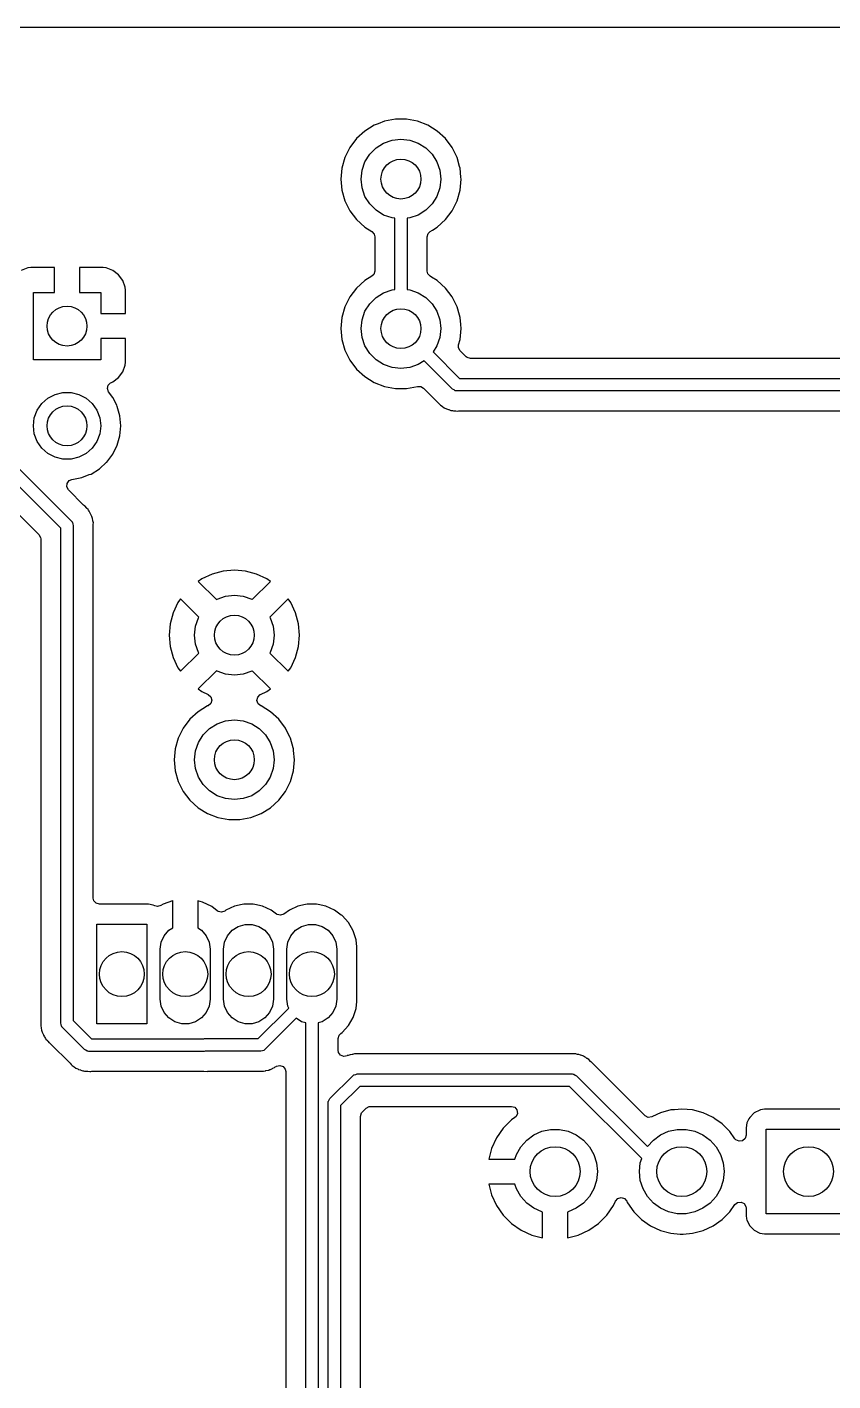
# Model space of a CAD drawing. Extents: x 0.79 to 7.48, y -4.92 to -0.79.
# Drawn here: x 1.583 to 2.219, y -3.432 to -2.362 of the extents above; entities that cross this region are included whole.
import ezdxf

# ---------------------------------------------------------------- set-up
doc = ezdxf.new("R2010")
doc.units = 0
doc.header["$MEASUREMENT"] = 0
doc.layers.add('BLACK', color=7, linetype='CONTINUOUS')

msp = doc.modelspace()

# ---------------------------------------------------------------- linework, layer by layer
at = {"layer": 'BLACK', "linetype": 'CONTINUOUS'}
for p, q in [((0.82688, -2.36222), (2.24145, -2.36222)), ((1.86477, -2.43663), (1.85978, -2.43856)), ((1.87338, -2.43502), (1.86477, -2.43663)), ((1.88214, -2.43502), (1.87338, -2.43502)), ((1.89075, -2.43663), (1.88214, -2.43502)), ((1.89891, -2.43979), (1.89075, -2.43663)), ((1.84915, -2.4444), (1.84268, -2.45031)), ((1.8566, -2.43979), (1.84915, -2.4444)), ((1.84915, -2.4444), (1.84915, -2.4444)), ((1.85978, -2.43856), (1.8566, -2.43979)), ((1.8566, -2.43979), (1.8566, -2.43979)), ((1.90636, -2.4444), (1.89891, -2.43979)), ((1.89891, -2.43979), (1.89891, -2.43979)), ((1.91283, -2.45031), (1.90636, -2.4444)), ((1.90636, -2.4444), (1.90636, -2.4444)), ((1.8374, -2.4573), (1.8335, -2.46514)), ((1.84268, -2.45031), (1.8374, -2.4573)), ((1.8374, -2.4573), (1.8374, -2.4573)), ((1.85313, -2.46265), (1.85812, -2.45766)), ((1.85812, -2.45766), (1.86409, -2.45391)), ((1.86409, -2.45391), (1.87075, -2.45158)), ((1.87075, -2.45158), (1.87776, -2.45079)), ((1.87776, -2.45079), (1.88476, -2.45158)), ((1.88476, -2.45158), (1.89142, -2.45391)), ((1.89142, -2.45391), (1.89739, -2.45766)), ((1.89739, -2.45766), (1.90238, -2.46265)), ((1.91811, -2.4573), (1.91283, -2.45031)), ((1.92202, -2.46514), (1.91811, -2.4573)), ((1.91811, -2.4573), (1.91811, -2.4573)), ((1.83349, -2.46514), (1.8311, -2.47356)), ((1.8335, -2.46514), (1.83349, -2.46514)), ((1.84705, -2.47527), (1.84938, -2.46862)), ((1.84938, -2.46862), (1.85313, -2.46265)), ((1.90238, -2.46265), (1.90613, -2.46862)), ((1.90613, -2.46862), (1.90846, -2.47527)), ((1.92407, -2.47235), (1.92202, -2.46514)), ((1.92202, -2.46514), (1.92202, -2.46514)), ((1.8311, -2.47356), (1.83029, -2.48228)), ((1.8311, -2.47356), (1.8311, -2.47356)), ((1.84626, -2.48228), (1.84705, -2.47527)), ((1.90846, -2.47527), (1.90925, -2.48228)), ((1.92441, -2.47356), (1.92407, -2.47235)), ((1.92508, -2.48073), (1.92441, -2.47356)), ((1.92441, -2.47356), (1.92441, -2.47356)), ((1.92522, -2.48228), (1.92508, -2.48073)), ((1.83029, -2.48228), (1.83029, -2.48228)), ((1.83029, -2.48228), (1.8311, -2.49101)), ((1.8311, -2.49101), (1.8311, -2.49101)), ((1.8311, -2.49101), (1.83349, -2.49943)), ((1.84705, -2.48929), (1.84626, -2.48228)), ((1.84938, -2.49595), (1.84705, -2.48929)), ((1.90846, -2.48929), (1.90613, -2.49595)), ((1.90925, -2.48228), (1.90846, -2.48929)), ((1.92202, -2.49943), (1.92441, -2.49101)), ((1.92441, -2.49101), (1.92522, -2.48228)), ((1.83349, -2.49943), (1.8335, -2.49943)), ((1.8335, -2.49943), (1.8374, -2.50727)), ((1.85313, -2.50192), (1.84938, -2.49595)), ((1.85812, -2.50691), (1.85313, -2.50192)), ((1.90238, -2.50192), (1.89739, -2.50691)), ((1.90613, -2.49595), (1.90238, -2.50192)), ((1.91811, -2.50727), (1.92202, -2.49943)), ((1.8374, -2.50727), (1.8374, -2.50727)), ((1.8374, -2.50727), (1.84268, -2.51426)), ((1.86409, -2.51066), (1.85812, -2.50691)), ((1.87075, -2.51299), (1.86409, -2.51066)), ((1.89142, -2.51066), (1.88476, -2.51299)), ((1.89739, -2.50691), (1.89142, -2.51066)), ((1.91283, -2.51426), (1.91811, -2.50727)), ((1.84268, -2.51426), (1.84915, -2.52016)), ((1.84915, -2.52016), (1.84915, -2.52016)), ((1.84915, -2.52016), (1.85475, -2.52363)), ((1.85475, -2.52363), (1.85659, -2.52568)), ((1.87283, -2.51322), (1.87075, -2.51299)), ((1.87283, -2.56945), (1.87283, -2.51322)), ((1.88476, -2.51299), (1.88268, -2.51322)), ((1.88268, -2.51322), (1.88268, -2.56945)), ((1.89922, -2.52514), (1.90076, -2.52363)), ((1.90076, -2.52363), (1.90255, -2.52252)), ((1.90255, -2.52252), (1.90636, -2.52016)), ((1.90636, -2.52016), (1.91283, -2.51426)), ((1.85659, -2.52568), (1.85707, -2.52778)), ((1.85707, -2.52778), (1.85707, -2.55489)), ((1.89844, -2.52778), (1.89922, -2.52514)), ((1.89844, -2.55489), (1.89844, -2.52778)), ((1.58337, -2.55242), (1.57807, -2.5544)), ((1.58571, -2.55217), (1.58337, -2.55242)), ((1.58337, -2.55242), (1.58337, -2.55242)), ((1.60433, -2.55217), (1.58571, -2.55217)), ((1.60433, -2.57185), (1.60433, -2.55217)), ((1.64263, -2.55217), (1.62402, -2.55217)), ((1.62402, -2.55217), (1.62402, -2.57185)), ((1.64498, -2.55242), (1.64263, -2.55217)), ((1.65028, -2.5544), (1.64498, -2.55242)), ((1.64498, -2.55242), (1.64498, -2.55242)), ((1.65481, -2.55779), (1.65028, -2.5544)), ((1.65028, -2.5544), (1.65028, -2.5544)), ((1.85707, -2.55489), (1.85629, -2.55753)), ((1.89892, -2.557), (1.89844, -2.55489)), ((1.6582, -2.56232), (1.65481, -2.55779)), ((1.65481, -2.55779), (1.65481, -2.55779)), ((1.66018, -2.56762), (1.6582, -2.56232)), ((1.6582, -2.56232), (1.6582, -2.56232)), ((1.84915, -2.56251), (1.84268, -2.56842)), ((1.85476, -2.55904), (1.84915, -2.56251)), ((1.85629, -2.55753), (1.85476, -2.55904)), ((1.90076, -2.55904), (1.89892, -2.557)), ((1.90191, -2.55976), (1.90076, -2.55904)), ((1.90636, -2.56251), (1.90191, -2.55976)), ((1.91283, -2.56842), (1.90636, -2.56251)), ((1.90636, -2.56251), (1.90636, -2.56251)), ((1.5876, -2.625), (1.5876, -2.57185)), ((1.5876, -2.57185), (1.60433, -2.57185)), ((1.62402, -2.57185), (1.64075, -2.57185)), ((1.64075, -2.57185), (1.64075, -2.58858)), ((1.66043, -2.56997), (1.66018, -2.56762)), ((1.66018, -2.56762), (1.66018, -2.56762)), ((1.66043, -2.58858), (1.66043, -2.56997)), ((1.66043, -2.56997), (1.66043, -2.56997)), ((1.8374, -2.57541), (1.8335, -2.58325)), ((1.84268, -2.56842), (1.8374, -2.57541)), ((1.8374, -2.57541), (1.8374, -2.57541)), ((1.85313, -2.58076), (1.85812, -2.57577)), ((1.85812, -2.57577), (1.86409, -2.57202)), ((1.86409, -2.57202), (1.87075, -2.56969)), ((1.87075, -2.56969), (1.87283, -2.56945)), ((1.88268, -2.56945), (1.88476, -2.56969)), ((1.88476, -2.56969), (1.89142, -2.57202)), ((1.89142, -2.57202), (1.89739, -2.57577)), ((1.89739, -2.57577), (1.90238, -2.58076)), ((1.91811, -2.57541), (1.91283, -2.56842)), ((1.92202, -2.58325), (1.91811, -2.57541)), ((1.91811, -2.57541), (1.91811, -2.57541)), ((1.83349, -2.58325), (1.8311, -2.59167)), ((1.8335, -2.58325), (1.83349, -2.58325)), ((1.84705, -2.59339), (1.84938, -2.58673)), ((1.84938, -2.58673), (1.85313, -2.58076)), ((1.90238, -2.58076), (1.90613, -2.58673)), ((1.90613, -2.58673), (1.90846, -2.59339)), ((1.92386, -2.58973), (1.92202, -2.58325)), ((1.92202, -2.58325), (1.92202, -2.58325)), ((1.64075, -2.58858), (1.66043, -2.58858)), ((1.8311, -2.59167), (1.83029, -2.60039)), ((1.8311, -2.59167), (1.8311, -2.59167)), ((1.84626, -2.60039), (1.84705, -2.59339)), ((1.90846, -2.59339), (1.90925, -2.60039)), ((1.92441, -2.59167), (1.92386, -2.58973)), ((1.92492, -2.59715), (1.92441, -2.59167)), ((1.92441, -2.59167), (1.92441, -2.59167)), ((1.92522, -2.60039), (1.92492, -2.59715)), ((1.66043, -2.60827), (1.64075, -2.60827)), ((1.64075, -2.60827), (1.64075, -2.625)), ((1.66043, -2.62688), (1.66043, -2.60827)), ((1.83029, -2.60039), (1.83029, -2.60039)), ((1.83029, -2.60039), (1.8311, -2.60912)), ((1.8311, -2.60912), (1.8311, -2.60912)), ((1.8311, -2.60912), (1.83349, -2.61754)), ((1.84705, -2.6074), (1.84626, -2.60039)), ((1.84938, -2.61406), (1.84705, -2.6074)), ((1.90846, -2.6074), (1.90613, -2.61406)), ((1.90925, -2.60039), (1.90846, -2.6074)), ((1.92328, -2.61311), (1.92441, -2.60912)), ((1.92441, -2.60912), (1.92522, -2.60039)), ((1.83349, -2.61754), (1.8335, -2.61754)), ((1.8335, -2.61754), (1.8374, -2.62538)), ((1.85313, -2.62003), (1.84938, -2.61406)), ((1.90613, -2.61406), (1.90314, -2.61882)), ((1.90314, -2.61882), (1.92409, -2.63976)), ((1.9232, -2.61549), (1.92328, -2.61311)), ((1.92452, -2.6179), (1.9232, -2.61549)), ((1.92919, -2.62257), (1.92452, -2.6179)), ((1.64075, -2.625), (1.5876, -2.625)), ((1.6582, -2.63453), (1.66018, -2.62923)), ((1.66018, -2.62923), (1.66043, -2.62688)), ((1.66018, -2.62923), (1.66018, -2.62923)), ((1.66043, -2.62688), (1.66043, -2.62688)), ((1.8374, -2.62538), (1.8374, -2.62538)), ((1.8374, -2.62538), (1.84268, -2.63237)), ((1.85812, -2.62502), (1.85313, -2.62003)), ((1.86409, -2.62877), (1.85812, -2.62502)), ((1.87075, -2.6311), (1.86409, -2.62877)), ((1.89142, -2.62877), (1.88476, -2.6311)), ((1.89618, -2.62578), (1.89142, -2.62877)), ((1.91857, -2.64816), (1.89618, -2.62578)), ((1.93, -2.62322), (1.92919, -2.62257)), ((1.93264, -2.624), (1.93, -2.62322)), ((2.22887, -2.624), (1.93264, -2.624)), ((1.65028, -2.64245), (1.65481, -2.63906)), ((1.65481, -2.63906), (1.6582, -2.63453)), ((1.65481, -2.63906), (1.65481, -2.63906)), ((1.6582, -2.63453), (1.6582, -2.63453)), ((1.84268, -2.63237), (1.84915, -2.63827)), ((1.84915, -2.63827), (1.84915, -2.63827)), ((1.84915, -2.63827), (1.8566, -2.64288)), ((1.87776, -2.63189), (1.87075, -2.6311)), ((1.88476, -2.6311), (1.87776, -2.63189)), ((1.92409, -2.63976), (2.37906, -2.63976)), ((1.60475, -2.65232), (1.61097, -2.65078)), ((1.61097, -2.65078), (1.61738, -2.65078)), ((1.61738, -2.65078), (1.6236, -2.65232)), ((1.64603, -2.6478), (1.6466, -2.64511)), ((1.647, -2.65038), (1.64603, -2.6478)), ((1.6466, -2.64511), (1.64854, -2.64316)), ((1.65033, -2.65478), (1.647, -2.65038)), ((1.64854, -2.64316), (1.64919, -2.64286)), ((1.64919, -2.64286), (1.65028, -2.64245)), ((1.65028, -2.64245), (1.65028, -2.64245)), ((1.8566, -2.64288), (1.8566, -2.64288)), ((1.8566, -2.64288), (1.8566, -2.64288)), ((1.8566, -2.64288), (1.86477, -2.64605)), ((1.86477, -2.64605), (1.87338, -2.64766)), ((1.87338, -2.64766), (1.87338, -2.64766)), ((1.87338, -2.64766), (1.88214, -2.64766)), ((1.88214, -2.64766), (1.89075, -2.64605)), ((1.88214, -2.64766), (1.88214, -2.64766)), ((1.89075, -2.64605), (1.89097, -2.64601)), ((1.89075, -2.64605), (1.89075, -2.64605)), ((1.89097, -2.64601), (1.89098, -2.64608)), ((1.89098, -2.64608), (1.89339, -2.6461)), ((1.89339, -2.6461), (1.89543, -2.64732)), ((1.89543, -2.64732), (1.90717, -2.65906)), ((1.91964, -2.64875), (1.91857, -2.64816)), ((1.92066, -2.64941), (1.91964, -2.64875)), ((1.92091, -2.64944), (1.92066, -2.64941)), ((1.921, -2.64949), (1.92091, -2.64944)), ((1.92118, -2.64948), (1.921, -2.64949)), ((1.92205, -2.64961), (1.92118, -2.64948)), ((2.3811, -2.64961), (1.92205, -2.64961)), ((1.59064, -2.66482), (1.59428, -2.65954)), ((1.59428, -2.65954), (1.59908, -2.65529)), ((1.59908, -2.65529), (1.60475, -2.65232)), ((1.6236, -2.65232), (1.62927, -2.65529)), ((1.62927, -2.65529), (1.63406, -2.65954)), ((1.63406, -2.65954), (1.6377, -2.66482)), ((1.65337, -2.66088), (1.65033, -2.65478)), ((1.65033, -2.65478), (1.65033, -2.65478)), ((1.65383, -2.6618), (1.65337, -2.66088)), ((1.65597, -2.66935), (1.65383, -2.6618)), ((1.90717, -2.65906), (1.90887, -2.66088)), ((1.90887, -2.66088), (1.91028, -2.66175)), ((1.91028, -2.66175), (1.91049, -2.66189)), ((1.91049, -2.66189), (1.91181, -2.66289)), ((1.5876, -2.67717), (1.58837, -2.67081)), ((1.58837, -2.67081), (1.59064, -2.66482)), ((1.6377, -2.66482), (1.63998, -2.67081)), ((1.63998, -2.67081), (1.64075, -2.67717)), ((1.6567, -2.67717), (1.65597, -2.66935)), ((1.91181, -2.66289), (1.91242, -2.66313)), ((1.91242, -2.66313), (1.91317, -2.6635)), ((1.91317, -2.6635), (1.91373, -2.66384)), ((1.91373, -2.66384), (1.91373, -2.66384)), ((1.91373, -2.66384), (1.91373, -2.66384)), ((1.91373, -2.66384), (1.91532, -2.66429)), ((1.91532, -2.66429), (1.91556, -2.66437)), ((1.91556, -2.66437), (1.9171, -2.66497)), ((1.9171, -2.66497), (1.91733, -2.665)), ((1.91733, -2.665), (1.91775, -2.66504)), ((1.91775, -2.66504), (1.91857, -2.6652)), ((1.91857, -2.6652), (1.9192, -2.66537)), ((1.9192, -2.66537), (1.92086, -2.66537)), ((1.92086, -2.66537), (1.92111, -2.66539)), ((1.92111, -2.66539), (1.92276, -2.66556)), ((1.92276, -2.66556), (1.92341, -2.66544)), ((1.92341, -2.66544), (1.92424, -2.66537)), ((1.92424, -2.66537), (2.38075, -2.66537)), ((1.58837, -2.68353), (1.5876, -2.67717)), ((1.59064, -2.68952), (1.58837, -2.68353)), ((1.63998, -2.68353), (1.6377, -2.68952)), ((1.64075, -2.67717), (1.63998, -2.68353)), ((1.65597, -2.68498), (1.6567, -2.67717)), ((1.55724, -2.69201), (1.61765, -2.75243)), ((1.59428, -2.69479), (1.59064, -2.68952)), ((1.6377, -2.68952), (1.63406, -2.69479)), ((1.65033, -2.69955), (1.65383, -2.69253)), ((1.65383, -2.69253), (1.65597, -2.68498)), ((1.60925, -2.75794), (1.55041, -2.6991)), ((1.59908, -2.69904), (1.59428, -2.69479)), ((1.60475, -2.70201), (1.59908, -2.69904)), ((1.61097, -2.70355), (1.60475, -2.70201)), ((1.61738, -2.70355), (1.61097, -2.70355)), ((1.6236, -2.70201), (1.61738, -2.70355)), ((1.62927, -2.69904), (1.6236, -2.70201)), ((1.63406, -2.69479), (1.62927, -2.69904)), ((1.64562, -2.70579), (1.65033, -2.69955)), ((1.62581, -2.71807), (1.63179, -2.71575)), ((1.63179, -2.71575), (1.63313, -2.71523)), ((1.63313, -2.71523), (1.6398, -2.7111)), ((1.6398, -2.7111), (1.64543, -2.70597)), ((1.64543, -2.70597), (1.6456, -2.70581)), ((1.6456, -2.70581), (1.64562, -2.70579)), ((1.54889, -2.71988), (1.59205, -2.76305)), ((1.61401, -2.72538), (1.6142, -2.72264)), ((1.61533, -2.7278), (1.61401, -2.72538)), ((1.6142, -2.72264), (1.61585, -2.72044)), ((1.61585, -2.72044), (1.61788, -2.71955)), ((1.61788, -2.71955), (1.6181, -2.71951)), ((1.6181, -2.71951), (1.62581, -2.71807)), ((1.6181, -2.71951), (1.6181, -2.71951)), ((1.62726, -2.73973), (1.61533, -2.7278)), ((1.62789, -2.74027), (1.62726, -2.73973)), ((1.62837, -2.7406), (1.62789, -2.74027)), ((1.62843, -2.74064), (1.62837, -2.7406)), ((1.62947, -2.74193), (1.62843, -2.74064)), ((1.62964, -2.74211), (1.62947, -2.74193)), ((1.63081, -2.74329), (1.62964, -2.74211)), ((1.63113, -2.74386), (1.63081, -2.74329)), ((1.6316, -2.74455), (1.63113, -2.74386)), ((1.63174, -2.74471), (1.6316, -2.74455)), ((1.63202, -2.74505), (1.63174, -2.74471)), ((1.63268, -2.74658), (1.63202, -2.74505)), ((1.63202, -2.74505), (1.63202, -2.74505)), ((1.63279, -2.7468), (1.63268, -2.74658)), ((1.6336, -2.74824), (1.63279, -2.7468)), ((1.63372, -2.74875), (1.6336, -2.74824)), ((1.6336, -2.74824), (1.6336, -2.74824)), ((1.6336, -2.74824), (1.6336, -2.74824)), ((1.60925, -3.14902), (1.60925, -2.75794)), ((1.61765, -2.75243), (1.61818, -2.75313)), ((1.61818, -2.75313), (1.61831, -2.75324)), ((1.61831, -2.75324), (1.61834, -2.75335)), ((1.61834, -2.75335), (1.61849, -2.75355)), ((1.61849, -2.75355), (1.61875, -2.75474)), ((1.61875, -2.75474), (1.61909, -2.75591)), ((1.61909, -2.75591), (1.61909, -3.14698)), ((1.63376, -2.74888), (1.63372, -2.74875)), ((1.63402, -2.74967), (1.63376, -2.74888)), ((1.63428, -2.75027), (1.63402, -2.74967)), ((1.63451, -2.75191), (1.63428, -2.75027)), ((1.63455, -2.75216), (1.63451, -2.75191)), ((1.63495, -2.75377), (1.63455, -2.75216)), ((1.63486, -2.75626), (1.63491, -2.75491)), ((1.63486, -2.84252), (1.63486, -2.75626)), ((1.63491, -2.75491), (1.63495, -2.75377)), ((1.59205, -2.76305), (1.59337, -2.76546)), ((1.59337, -2.76546), (1.59348, -2.7665)), ((1.59348, -2.7665), (1.59348, -3.14866)), ((1.72057, -2.79803), (1.7177, -2.80004)), ((1.7177, -2.80004), (1.73211, -2.81445)), ((1.72869, -2.79424), (1.72057, -2.79803)), ((1.73734, -2.79192), (1.72869, -2.79424)), ((1.72869, -2.79424), (1.72869, -2.79424)), ((1.74626, -2.79114), (1.73734, -2.79192)), ((1.73734, -2.79192), (1.73734, -2.79192)), ((1.75518, -2.79192), (1.74626, -2.79114)), ((1.74626, -2.79114), (1.74626, -2.79114)), ((1.76383, -2.79424), (1.75518, -2.79192)), ((1.75518, -2.79192), (1.75518, -2.79192)), ((1.76041, -2.81445), (1.77482, -2.80004)), ((1.77195, -2.79803), (1.76383, -2.79424)), ((1.76383, -2.79424), (1.76383, -2.79424)), ((1.77482, -2.80004), (1.77195, -2.79803)), ((1.77195, -2.79803), (1.77195, -2.79803)), ((1.73259, -2.81414), (1.73925, -2.81181)), ((1.73925, -2.81181), (1.74626, -2.81102)), ((1.74626, -2.81102), (1.75327, -2.81181)), ((1.75327, -2.81181), (1.75993, -2.81414)), ((1.70177, -2.81683), (1.69798, -2.82495)), ((1.70378, -2.81396), (1.70177, -2.81683)), ((1.71819, -2.82837), (1.70378, -2.81396)), ((1.73211, -2.81445), (1.73259, -2.81414)), ((1.75993, -2.81414), (1.76041, -2.81445)), ((1.78874, -2.81396), (1.77433, -2.82837)), ((1.79075, -2.81683), (1.78874, -2.81396)), ((1.78874, -2.81396), (1.78874, -2.81396)), ((1.79454, -2.82495), (1.79075, -2.81683)), ((1.79075, -2.81683), (1.79075, -2.81683)), ((1.69566, -2.8336), (1.69488, -2.84252)), ((1.69798, -2.82495), (1.69566, -2.8336)), ((1.69566, -2.8336), (1.69566, -2.8336)), ((1.69798, -2.82495), (1.69798, -2.82495)), ((1.71555, -2.83551), (1.71788, -2.82885)), ((1.71788, -2.82885), (1.71819, -2.82837)), ((1.77433, -2.82837), (1.77464, -2.82885)), ((1.77464, -2.82885), (1.77697, -2.83551)), ((1.79686, -2.8336), (1.79454, -2.82495)), ((1.79454, -2.82495), (1.79454, -2.82495)), ((1.79764, -2.84252), (1.79686, -2.8336)), ((1.79686, -2.8336), (1.79686, -2.8336)), ((1.63486, -3.05022), (1.63486, -2.84252)), ((1.69488, -2.84252), (1.69488, -2.84252)), ((1.69488, -2.84252), (1.69566, -2.85144)), ((1.71476, -2.84252), (1.71555, -2.83551)), ((1.71555, -2.84953), (1.71476, -2.84252)), ((1.77697, -2.83551), (1.77776, -2.84252)), ((1.77776, -2.84252), (1.77697, -2.84953)), ((1.79686, -2.85144), (1.79764, -2.84252)), ((1.79764, -2.84252), (1.79764, -2.84252)), ((1.69566, -2.85144), (1.69566, -2.85144)), ((1.69566, -2.85144), (1.69798, -2.86009)), ((1.71788, -2.85619), (1.71555, -2.84953)), ((1.77697, -2.84953), (1.77464, -2.85619)), ((1.79454, -2.86009), (1.79686, -2.85144)), ((1.79686, -2.85144), (1.79686, -2.85144)), ((1.69798, -2.86009), (1.69798, -2.86009)), ((1.69798, -2.86009), (1.70177, -2.86821)), ((1.70378, -2.87108), (1.71819, -2.85667)), ((1.71819, -2.85667), (1.71788, -2.85619)), ((1.77464, -2.85619), (1.77433, -2.85667)), ((1.77433, -2.85667), (1.78874, -2.87108)), ((1.79075, -2.86821), (1.79454, -2.86009)), ((1.79454, -2.86009), (1.79454, -2.86009)), ((1.70177, -2.86821), (1.70177, -2.86821)), ((1.70177, -2.86821), (1.70378, -2.87108)), ((1.70378, -2.87108), (1.70378, -2.87108)), ((1.73211, -2.87059), (1.7177, -2.885)), ((1.73259, -2.8709), (1.73211, -2.87059)), ((1.73925, -2.87323), (1.73259, -2.8709)), ((1.74626, -2.87402), (1.73925, -2.87323)), ((1.75327, -2.87323), (1.74626, -2.87402)), ((1.75993, -2.8709), (1.75327, -2.87323)), ((1.76041, -2.87059), (1.75993, -2.8709)), ((1.77482, -2.885), (1.76041, -2.87059)), ((1.78874, -2.87108), (1.79075, -2.86821)), ((1.7177, -2.885), (1.7177, -2.885)), ((1.7177, -2.885), (1.72057, -2.88701)), ((1.72057, -2.88701), (1.72057, -2.88701)), ((1.72057, -2.88701), (1.72565, -2.88938)), ((1.76687, -2.88938), (1.77195, -2.88701)), ((1.77195, -2.88701), (1.77482, -2.885)), ((1.72767, -2.89648), (1.72558, -2.89826)), ((1.72565, -2.88938), (1.72772, -2.8912)), ((1.72847, -2.89384), (1.72767, -2.89648)), ((1.72772, -2.8912), (1.72847, -2.89384)), ((1.76406, -2.89409), (1.76468, -2.89141)), ((1.76499, -2.89668), (1.76406, -2.89409)), ((1.76468, -2.89141), (1.76665, -2.88949)), ((1.76717, -2.89836), (1.76499, -2.89668)), ((1.76665, -2.88949), (1.76687, -2.88938)), ((1.71765, -2.90307), (1.71118, -2.90897)), ((1.71766, -2.90307), (1.71765, -2.90307)), ((1.7251, -2.89845), (1.71766, -2.90307)), ((1.72535, -2.89836), (1.7251, -2.89845)), ((1.7251, -2.89845), (1.7251, -2.89845)), ((1.72558, -2.89826), (1.72535, -2.89836)), ((1.76742, -2.89845), (1.76717, -2.89836)), ((1.77486, -2.90307), (1.76742, -2.89845)), ((1.76742, -2.89845), (1.76742, -2.89845)), ((1.78134, -2.90897), (1.77486, -2.90307)), ((1.77486, -2.90307), (1.77486, -2.90307)), ((1.7059, -2.91596), (1.702, -2.9238)), ((1.71118, -2.90897), (1.7059, -2.91596)), ((1.7059, -2.91596), (1.7059, -2.91596)), ((1.72164, -2.92131), (1.72662, -2.91632)), ((1.72662, -2.91632), (1.73259, -2.91257)), ((1.73259, -2.91257), (1.73925, -2.91024)), ((1.73925, -2.91024), (1.74626, -2.90945)), ((1.74626, -2.90945), (1.75327, -2.91024)), ((1.75327, -2.91024), (1.75993, -2.91257)), ((1.75993, -2.91257), (1.7659, -2.91632)), ((1.7659, -2.91632), (1.77088, -2.92131)), ((1.78662, -2.91596), (1.78134, -2.90897)), ((1.79039, -2.92353), (1.78662, -2.91596)), ((1.78662, -2.91596), (1.78662, -2.91596)), ((1.702, -2.9238), (1.6996, -2.93222)), ((1.702, -2.9238), (1.702, -2.9238)), ((1.71555, -2.93394), (1.71788, -2.92728)), ((1.71788, -2.92728), (1.72164, -2.92131)), ((1.77088, -2.92131), (1.77464, -2.92728)), ((1.77464, -2.92728), (1.77697, -2.93394)), ((1.79052, -2.9238), (1.79039, -2.92353)), ((1.79273, -2.93157), (1.79052, -2.9238)), ((1.6996, -2.93222), (1.69879, -2.94094)), ((1.6996, -2.93222), (1.6996, -2.93222)), ((1.71476, -2.94094), (1.71555, -2.93394)), ((1.77697, -2.93394), (1.77776, -2.94094)), ((1.79292, -2.93222), (1.79273, -2.93157)), ((1.79306, -2.93371), (1.79292, -2.93222)), ((1.79292, -2.93222), (1.79292, -2.93222)), ((1.79373, -2.94094), (1.79306, -2.93371)), ((1.69879, -2.94094), (1.69879, -2.94094)), ((1.69879, -2.94094), (1.6996, -2.94967)), ((1.6996, -2.94967), (1.6996, -2.94967)), ((1.6996, -2.94967), (1.702, -2.95809)), ((1.71555, -2.94795), (1.71476, -2.94094)), ((1.71788, -2.95461), (1.71555, -2.94795)), ((1.77697, -2.94795), (1.77464, -2.95461)), ((1.77776, -2.94094), (1.77697, -2.94795)), ((1.79052, -2.95809), (1.79292, -2.94967)), ((1.79292, -2.94967), (1.79373, -2.94094)), ((1.79373, -2.94094), (1.79373, -2.94094)), ((1.702, -2.95809), (1.702, -2.95809)), ((1.702, -2.95809), (1.7059, -2.96593)), ((1.72164, -2.96058), (1.71788, -2.95461)), ((1.72662, -2.96557), (1.72164, -2.96058)), ((1.77088, -2.96058), (1.7659, -2.96557)), ((1.77464, -2.95461), (1.77088, -2.96058)), ((1.78662, -2.96593), (1.79052, -2.95809)), ((1.7059, -2.96593), (1.7059, -2.96593)), ((1.7059, -2.96593), (1.71118, -2.97292)), ((1.73259, -2.96932), (1.72662, -2.96557)), ((1.73925, -2.97165), (1.73259, -2.96932)), ((1.74626, -2.97244), (1.73925, -2.97165)), ((1.75327, -2.97165), (1.74626, -2.97244)), ((1.75993, -2.96932), (1.75327, -2.97165)), ((1.7659, -2.96557), (1.75993, -2.96932)), ((1.78134, -2.97292), (1.78662, -2.96593)), ((1.71118, -2.97292), (1.71765, -2.97882)), ((1.71765, -2.97882), (1.71766, -2.97882)), ((1.71766, -2.97882), (1.7251, -2.98343)), ((1.7251, -2.98343), (1.7251, -2.98343)), ((1.7251, -2.98343), (1.7251, -2.98343)), ((1.7251, -2.98343), (1.73327, -2.9866)), ((1.75925, -2.9866), (1.76742, -2.98343)), ((1.76742, -2.98343), (1.77486, -2.97882)), ((1.77486, -2.97882), (1.78134, -2.97292)), ((1.73327, -2.9866), (1.74188, -2.98821)), ((1.74188, -2.98821), (1.74188, -2.98821)), ((1.74188, -2.98821), (1.75064, -2.98821)), ((1.75064, -2.98821), (1.75925, -2.9866)), ((1.75064, -2.98821), (1.75064, -2.98821)), ((1.6353, -3.05224), (1.63486, -3.05022)), ((1.6371, -3.05432), (1.6353, -3.05224)), ((1.63974, -3.0551), (1.6371, -3.05432)), ((1.67841, -3.0551), (1.63974, -3.0551)), ((1.6821, -3.05568), (1.67841, -3.0551)), ((1.68343, -3.05636), (1.6821, -3.05568)), ((1.6821, -3.05568), (1.6821, -3.05568)), ((1.68558, -3.0569), (1.68343, -3.05636)), ((1.68823, -3.05616), (1.68558, -3.0569)), ((1.69005, -3.05502), (1.68823, -3.05616)), ((1.69756, -3.05224), (1.69005, -3.05502)), ((1.69005, -3.05502), (1.69005, -3.05502)), ((1.69764, -3.05223), (1.69756, -3.05224)), ((1.69756, -3.05224), (1.69756, -3.05224)), ((1.69764, -3.07372), (1.69764, -3.05223)), ((1.72122, -3.05344), (1.71732, -3.05243)), ((1.71732, -3.05243), (1.71732, -3.07372)), ((1.72841, -3.05697), (1.72122, -3.05344)), ((1.73277, -3.06034), (1.72841, -3.05697)), ((1.74646, -3.05665), (1.73966, -3.05968)), ((1.75249, -3.05537), (1.74646, -3.05665)), ((1.74646, -3.05665), (1.74646, -3.05665)), ((1.75375, -3.0551), (1.75249, -3.05537)), ((1.76121, -3.0551), (1.75375, -3.0551)), ((1.76247, -3.05537), (1.76121, -3.0551)), ((1.7685, -3.05665), (1.76247, -3.05537)), ((1.7753, -3.05968), (1.7685, -3.05665)), ((1.7685, -3.05665), (1.7685, -3.05665)), ((1.79646, -3.05665), (1.78966, -3.05968)), ((1.80249, -3.05537), (1.79646, -3.05665)), ((1.79646, -3.05665), (1.79646, -3.05665)), ((1.80375, -3.0551), (1.80249, -3.05537)), ((1.81121, -3.0551), (1.80375, -3.0551)), ((1.81247, -3.05537), (1.81121, -3.0551)), ((1.8185, -3.05665), (1.81247, -3.05537)), ((1.8253, -3.05968), (1.8185, -3.05665)), ((1.8185, -3.05665), (1.8185, -3.05665)), ((1.73336, -3.06073), (1.73277, -3.06034)), ((1.73603, -3.06135), (1.73336, -3.06073)), ((1.73863, -3.06043), (1.73603, -3.06135)), ((1.73966, -3.05968), (1.73863, -3.06043)), ((1.73966, -3.05968), (1.73966, -3.05968)), ((1.77961, -3.06281), (1.7753, -3.05968)), ((1.7753, -3.05968), (1.7753, -3.05968)), ((1.78008, -3.06311), (1.77961, -3.06281)), ((1.78276, -3.06373), (1.78008, -3.06311)), ((1.78535, -3.06281), (1.78276, -3.06373)), ((1.78966, -3.05968), (1.78535, -3.06281)), ((1.78966, -3.05968), (1.78966, -3.05968)), ((1.83067, -3.06358), (1.8253, -3.05968)), ((1.8253, -3.05968), (1.8253, -3.05968)), ((1.83133, -3.06406), (1.83067, -3.06358)), ((1.83632, -3.0696), (1.83133, -3.06406)), ((1.6378, -3.14961), (1.6378, -3.07087)), ((1.6378, -3.07087), (1.67717, -3.07087)), ((1.67717, -3.07087), (1.67717, -3.14961)), ((1.69092, -3.07991), (1.69459, -3.07567)), ((1.69459, -3.07567), (1.69764, -3.07372)), ((1.71732, -3.07372), (1.72037, -3.07567)), ((1.72037, -3.07567), (1.72404, -3.07991)), ((1.74092, -3.07991), (1.74459, -3.07567)), ((1.74459, -3.07567), (1.7493, -3.07265)), ((1.7493, -3.07265), (1.75468, -3.07107)), ((1.75468, -3.07107), (1.76028, -3.07107)), ((1.76028, -3.07107), (1.76566, -3.07265)), ((1.76566, -3.07265), (1.77037, -3.07567)), ((1.77037, -3.07567), (1.77404, -3.07991)), ((1.79092, -3.07991), (1.79459, -3.07567)), ((1.79459, -3.07567), (1.7993, -3.07265)), ((1.7993, -3.07265), (1.80468, -3.07107)), ((1.80468, -3.07107), (1.81028, -3.07107)), ((1.81028, -3.07107), (1.81566, -3.07265)), ((1.81566, -3.07265), (1.82037, -3.07567)), ((1.82037, -3.07567), (1.82404, -3.07991)), ((1.84005, -3.07605), (1.83632, -3.0696)), ((1.84235, -3.08314), (1.84005, -3.07605)), ((1.6878, -3.09055), (1.68859, -3.08501)), ((1.68859, -3.08501), (1.69092, -3.07991)), ((1.72404, -3.07991), (1.72637, -3.08501)), ((1.72637, -3.08501), (1.72717, -3.09055)), ((1.7378, -3.09055), (1.73859, -3.08501)), ((1.73859, -3.08501), (1.74092, -3.07991)), ((1.77404, -3.07991), (1.77637, -3.08501)), ((1.77637, -3.08501), (1.77717, -3.09055)), ((1.7878, -3.09055), (1.78859, -3.08501)), ((1.78859, -3.08501), (1.79092, -3.07991)), ((1.82404, -3.07991), (1.82637, -3.08501)), ((1.82637, -3.08501), (1.82717, -3.09055)), ((1.84293, -3.08869), (1.84235, -3.08314)), ((1.84293, -3.13178), (1.84293, -3.08869)), ((1.6878, -3.12992), (1.6878, -3.09055)), ((1.72717, -3.09055), (1.72717, -3.12992)), ((1.7378, -3.12992), (1.7378, -3.09055)), ((1.77717, -3.09055), (1.77717, -3.12992)), ((1.7878, -3.12992), (1.7878, -3.09055)), ((1.82717, -3.09055), (1.82717, -3.12992)), ((1.68859, -3.13547), (1.6878, -3.12992)), ((1.72717, -3.12992), (1.72637, -3.13547)), ((1.73859, -3.13547), (1.7378, -3.12992)), ((1.77717, -3.12992), (1.77637, -3.13547)), ((1.78859, -3.13547), (1.7878, -3.12992)), ((1.82717, -3.12992), (1.82637, -3.13547)), ((1.84235, -3.13733), (1.84293, -3.13178)), ((1.69092, -3.14056), (1.68859, -3.13547)), ((1.69459, -3.1448), (1.69092, -3.14056)), ((1.72404, -3.14056), (1.72037, -3.1448)), ((1.72637, -3.13547), (1.72404, -3.14056)), ((1.74092, -3.14056), (1.73859, -3.13547)), ((1.74459, -3.1448), (1.74092, -3.14056)), ((1.76516, -3.16122), (1.78932, -3.13706)), ((1.77404, -3.14056), (1.77037, -3.1448)), ((1.77637, -3.13547), (1.77404, -3.14056)), ((1.78932, -3.13706), (1.78859, -3.13547)), ((1.82404, -3.14056), (1.82037, -3.1448)), ((1.82637, -3.13547), (1.82404, -3.14056)), ((1.84005, -3.14442), (1.84235, -3.13733)), ((1.59348, -3.14866), (1.5934, -3.15115)), ((1.5934, -3.15115), (1.59379, -3.15276)), ((1.59379, -3.15276), (1.59384, -3.15301)), ((1.59384, -3.15301), (1.59406, -3.15465)), ((1.6096, -3.15018), (1.60925, -3.14902)), ((1.60985, -3.15137), (1.6096, -3.15018)), ((1.61, -3.15157), (1.60985, -3.15137)), ((1.61003, -3.15168), (1.61, -3.15157)), ((1.61017, -3.15179), (1.61003, -3.15168)), ((1.61069, -3.1525), (1.61017, -3.15179)), ((1.62802, -3.16982), (1.61069, -3.1525)), ((1.61909, -3.14698), (1.63353, -3.16142)), ((1.67717, -3.14961), (1.6378, -3.14961)), ((1.6993, -3.14783), (1.69459, -3.1448)), ((1.70468, -3.14941), (1.6993, -3.14783)), ((1.71028, -3.14941), (1.70468, -3.14941)), ((1.71566, -3.14783), (1.71028, -3.14941)), ((1.72037, -3.1448), (1.71566, -3.14783)), ((1.7493, -3.14783), (1.74459, -3.1448)), ((1.75468, -3.14941), (1.7493, -3.14783)), ((1.76028, -3.14941), (1.75468, -3.14941)), ((1.76566, -3.14783), (1.76028, -3.14941)), ((1.77037, -3.1448), (1.76566, -3.14783)), ((1.79514, -3.14515), (1.77067, -3.16962)), ((1.7993, -3.14783), (1.79514, -3.14515)), ((1.80256, -3.14878), (1.7993, -3.14783)), ((1.80256, -3.54363), (1.80256, -3.14878)), ((1.81566, -3.14783), (1.8124, -3.14878)), ((1.8124, -3.14878), (1.8124, -3.54567)), ((1.82037, -3.1448), (1.81566, -3.14783)), ((1.83133, -3.15641), (1.83632, -3.15087)), ((1.83632, -3.15087), (1.84005, -3.14442)), ((1.59406, -3.15465), (1.59433, -3.15525)), ((1.59433, -3.15525), (1.59459, -3.15604)), ((1.59459, -3.15604), (1.59475, -3.15668)), ((1.59475, -3.15668), (1.59475, -3.15668)), ((1.59475, -3.15668), (1.59556, -3.15812)), ((1.59556, -3.15812), (1.59567, -3.15835)), ((1.59567, -3.15835), (1.59633, -3.15987)), ((1.59633, -3.15987), (1.59674, -3.16037)), ((1.59674, -3.16037), (1.59721, -3.16106)), ((1.59721, -3.16106), (1.59753, -3.16163)), ((1.59753, -3.16163), (1.59871, -3.16281)), ((1.59871, -3.16281), (1.59887, -3.16299)), ((1.59887, -3.16299), (1.59935, -3.16358)), ((1.59935, -3.16358), (1.59992, -3.16428)), ((1.59992, -3.16428), (1.60045, -3.16466)), ((1.60045, -3.16466), (1.60109, -3.16519)), ((1.60109, -3.16519), (1.61662, -3.18072)), ((1.63353, -3.16142), (1.72209, -3.16142)), ((1.72209, -3.16142), (1.72276, -3.16122)), ((1.72276, -3.16122), (1.76516, -3.16122)), ((1.82817, -3.1612), (1.82894, -3.15856)), ((1.82817, -3.17037), (1.82817, -3.1612)), ((1.82894, -3.15856), (1.83018, -3.15725)), ((1.83018, -3.15725), (1.83133, -3.15641)), ((1.62908, -3.1704), (1.62802, -3.16982)), ((1.63011, -3.17106), (1.62908, -3.1704)), ((1.63036, -3.1711), (1.63011, -3.17106)), ((1.63045, -3.17115), (1.63036, -3.1711)), ((1.63063, -3.17113), (1.63045, -3.17115)), ((1.6315, -3.17126), (1.63063, -3.17113)), ((1.72256, -3.17126), (1.6315, -3.17126)), ((1.72324, -3.17106), (1.72256, -3.17126)), ((1.76719, -3.17106), (1.72324, -3.17106)), ((1.76836, -3.17072), (1.76719, -3.17106)), ((1.76955, -3.17046), (1.76836, -3.17072)), ((1.76975, -3.17031), (1.76955, -3.17046)), ((1.76985, -3.17028), (1.76975, -3.17031)), ((1.76997, -3.17015), (1.76985, -3.17028)), ((1.77067, -3.16962), (1.76997, -3.17015)), ((1.8285, -3.17213), (1.82817, -3.17037)), ((1.83017, -3.17431), (1.8285, -3.17213)), ((1.83276, -3.17524), (1.83017, -3.17431)), ((1.83522, -3.17468), (1.83276, -3.17524)), ((1.83523, -3.17469), (1.83522, -3.17468)), ((1.83535, -3.17465), (1.83523, -3.17469)), ((1.83544, -3.17462), (1.83535, -3.17465)), ((1.83554, -3.17457), (1.83544, -3.17462)), ((1.83617, -3.17442), (1.83554, -3.17457)), ((1.83554, -3.17457), (1.83554, -3.17457)), ((1.83696, -3.17415), (1.83617, -3.17442)), ((1.83756, -3.17389), (1.83696, -3.17415)), ((1.83921, -3.17367), (1.83756, -3.17389)), ((1.83945, -3.17362), (1.83921, -3.17367)), ((1.84106, -3.17323), (1.83945, -3.17362)), ((1.84355, -3.17331), (1.84106, -3.17323)), ((1.84106, -3.17323), (1.84106, -3.17323)), ((1.84106, -3.17323), (1.84106, -3.17323)), ((2.01071, -3.17331), (1.84355, -3.17331)), ((2.01154, -3.17324), (2.01071, -3.17331)), ((2.01182, -3.17319), (2.01154, -3.17324)), ((2.01218, -3.17313), (2.01182, -3.17319)), ((2.01313, -3.17323), (2.01218, -3.17313)), ((2.01218, -3.17313), (2.01218, -3.17313)), ((2.01383, -3.1733), (2.01313, -3.17323)), ((2.01408, -3.17331), (2.01383, -3.1733)), ((2.01574, -3.17331), (2.01408, -3.17331)), ((2.01637, -3.17349), (2.01574, -3.17331)), ((2.01574, -3.17331), (2.01574, -3.17331)), ((2.01719, -3.17364), (2.01637, -3.17349)), ((2.01784, -3.17371), (2.01719, -3.17364)), ((2.01806, -3.17379), (2.01784, -3.17371)), ((2.01784, -3.17371), (2.01784, -3.17371)), ((2.01784, -3.17371), (2.01784, -3.17371)), ((2.01938, -3.17432), (2.01806, -3.17379)), ((2.01962, -3.1744), (2.01938, -3.17432)), ((2.02122, -3.17485), (2.01962, -3.1744)), ((2.02178, -3.17519), (2.02122, -3.17485)), ((2.02252, -3.17556), (2.02178, -3.17519)), ((2.0228, -3.17566), (2.02252, -3.17556)), ((2.02313, -3.1758), (2.0228, -3.17566)), ((2.02361, -3.17616), (2.02313, -3.1758)), ((1.61662, -3.18072), (1.61737, -3.18152)), ((1.61737, -3.18152), (1.61832, -3.18254)), ((1.61832, -3.18254), (1.61973, -3.1834)), ((1.61973, -3.1834), (1.61994, -3.18354)), ((1.61994, -3.18354), (1.62126, -3.18454)), ((1.62126, -3.18454), (1.62187, -3.18478)), ((1.62187, -3.18478), (1.62262, -3.18515)), ((1.62262, -3.18515), (1.62318, -3.18549)), ((1.62318, -3.18549), (1.62318, -3.18549)), ((1.62318, -3.18549), (1.62318, -3.18549)), ((1.62318, -3.18549), (1.62477, -3.18594)), ((1.62477, -3.18594), (1.62501, -3.18602)), ((1.62501, -3.18602), (1.62655, -3.18663)), ((1.62655, -3.18663), (1.62677, -3.18665)), ((1.62677, -3.18665), (1.6272, -3.1867)), ((1.76933, -3.18692), (1.77094, -3.18652)), ((1.77094, -3.18652), (1.77118, -3.18648)), ((1.77118, -3.18648), (1.77283, -3.18625)), ((1.77283, -3.18625), (1.77343, -3.18599)), ((1.77343, -3.18599), (1.77422, -3.18572)), ((1.77422, -3.18572), (1.77486, -3.18557)), ((1.77486, -3.18557), (1.7763, -3.18476)), ((1.7763, -3.18476), (1.77652, -3.18465)), ((1.77652, -3.18465), (1.77804, -3.18398)), ((1.77804, -3.18398), (1.77855, -3.18357)), ((1.77855, -3.18357), (1.77924, -3.1831)), ((1.77924, -3.1831), (1.77952, -3.18295)), ((1.77952, -3.18295), (1.7822, -3.18233)), ((1.7822, -3.18233), (1.78479, -3.18326)), ((1.78479, -3.18326), (1.78646, -3.18544)), ((1.78646, -3.18544), (1.78679, -3.1872)), ((2.02445, -3.1768), (2.02361, -3.17616)), ((2.02466, -3.17694), (2.02445, -3.1768)), ((2.02608, -3.1778), (2.02466, -3.17694)), ((2.02768, -3.17952), (2.02608, -3.1778)), ((2.02778, -3.17962), (2.02768, -3.17952)), ((2.07017, -3.22201), (2.02778, -3.17962)), ((1.6272, -3.1867), (1.62802, -3.18685)), ((1.62802, -3.18685), (1.62865, -3.18703)), ((1.62865, -3.18703), (1.63031, -3.18703)), ((1.63031, -3.18703), (1.63056, -3.18704)), ((1.63056, -3.18704), (1.63221, -3.18721)), ((1.63221, -3.18721), (1.63285, -3.1871)), ((1.63285, -3.1871), (1.63368, -3.18703)), ((1.63368, -3.18703), (1.72221, -3.18703)), ((1.72221, -3.18703), (1.7247, -3.18711)), ((1.7247, -3.18711), (1.72529, -3.18697)), ((1.72529, -3.18697), (1.72644, -3.18683)), ((1.72644, -3.18683), (1.76684, -3.18683)), ((1.76684, -3.18683), (1.76933, -3.18692)), ((1.78679, -3.1872), (1.78679, -3.53508)), ((1.82172, -3.20852), (1.83972, -3.19052)), ((1.83972, -3.19052), (1.84042, -3.18999)), ((1.84042, -3.18999), (1.84054, -3.18986)), ((1.84054, -3.18986), (1.84064, -3.18983)), ((1.84064, -3.18983), (1.84084, -3.18968)), ((1.84084, -3.18968), (1.84203, -3.18942)), ((1.84203, -3.18942), (1.8432, -3.18908)), ((1.8432, -3.18908), (2.0129, -3.18908)), ((2.0129, -3.18908), (2.01377, -3.1892)), ((2.01377, -3.1892), (2.01394, -3.18919)), ((2.01394, -3.18919), (2.01404, -3.18924)), ((2.01404, -3.18924), (2.01428, -3.18928)), ((2.01428, -3.18928), (2.01531, -3.18994)), ((2.01531, -3.18994), (2.01638, -3.19052)), ((2.01638, -3.19052), (2.07238, -3.24652)), ((1.84524, -3.19892), (1.83012, -3.21404)), ((2.01086, -3.19892), (1.84524, -3.19892)), ((2.06779, -3.25585), (2.01086, -3.19892)), ((1.82028, -3.212), (1.8204, -3.21113)), ((1.82028, -3.55097), (1.82028, -3.212)), ((1.82039, -3.21095), (1.82044, -3.21086)), ((1.8204, -3.21113), (1.82039, -3.21095)), ((1.82044, -3.21086), (1.82047, -3.21061)), ((1.82047, -3.21061), (1.82113, -3.20959)), ((1.82113, -3.20959), (1.82172, -3.20852)), ((1.83012, -3.21404), (1.83012, -3.55301)), ((1.84732, -3.21914), (1.85034, -3.21612)), ((1.85034, -3.21612), (1.85275, -3.2148)), ((1.85275, -3.2148), (1.85379, -3.21469)), ((1.85379, -3.21469), (1.96489, -3.21469)), ((1.96489, -3.21469), (1.96753, -3.21546)), ((1.96753, -3.21546), (1.96933, -3.21754)), ((1.96933, -3.21754), (1.96972, -3.22027)), ((2.09083, -3.21757), (2.08251, -3.2198)), ((2.09369, -3.21732), (2.09083, -3.21757)), ((2.09083, -3.21757), (2.09083, -3.21757)), ((2.09941, -3.21682), (2.09369, -3.21732)), ((2.10799, -3.21757), (2.09941, -3.21682)), ((2.09941, -3.21682), (2.09941, -3.21682)), ((2.11631, -3.2198), (2.10799, -3.21757)), ((2.16101, -3.2176), (2.15656, -3.21986)), ((2.16152, -3.21752), (2.16101, -3.2176)), ((2.1647, -3.21701), (2.16152, -3.21752)), ((2.23412, -3.21701), (2.1647, -3.21701)), ((1.84589, -3.22259), (1.84666, -3.21995)), ((1.84589, -3.55082), (1.84589, -3.22259)), ((1.84666, -3.21995), (1.84732, -3.21914)), ((1.96511, -3.22537), (1.95854, -3.23195)), ((1.96512, -3.22537), (1.96511, -3.22537)), ((1.96769, -3.22357), (1.96512, -3.22537)), ((1.96858, -3.22277), (1.96769, -3.22357)), ((1.96972, -3.22027), (1.96858, -3.22277)), ((2.07045, -3.22228), (2.07017, -3.22201)), ((2.07296, -3.2234), (2.07045, -3.22228)), ((2.07568, -3.22299), (2.07296, -3.2234)), ((2.07975, -3.22109), (2.07568, -3.22299)), ((2.08251, -3.2198), (2.07975, -3.22109)), ((2.08251, -3.2198), (2.08251, -3.2198)), ((2.08251, -3.2198), (2.08251, -3.2198)), ((2.11961, -3.22134), (2.11631, -3.2198)), ((2.11631, -3.2198), (2.11631, -3.2198)), ((2.11631, -3.2198), (2.11631, -3.2198)), ((2.12412, -3.22344), (2.11961, -3.22134)), ((2.12558, -3.22446), (2.12412, -3.22344)), ((2.13118, -3.22839), (2.12558, -3.22446)), ((2.13433, -3.23154), (2.13118, -3.22839)), ((2.15076, -3.22785), (2.15018, -3.23154)), ((2.15248, -3.22446), (2.15076, -3.22785)), ((2.15303, -3.2234), (2.15248, -3.22446)), ((2.15656, -3.21986), (2.15303, -3.2234)), ((2.15303, -3.2234), (2.15303, -3.2234)), ((2.15303, -3.2234), (2.15303, -3.2234)), ((2.15656, -3.21986), (2.15656, -3.21986)), ((2.15656, -3.21986), (2.15656, -3.21986)), ((1.9532, -3.23957), (1.94927, -3.248)), ((1.95854, -3.23195), (1.9532, -3.23957)), ((1.9532, -3.23957), (1.9532, -3.23957)), ((1.95854, -3.23195), (1.95854, -3.23195)), ((1.97702, -3.24138), (1.98268, -3.23726)), ((1.98268, -3.23726), (1.98907, -3.23442)), ((1.98907, -3.23442), (1.99591, -3.23296)), ((1.99591, -3.23296), (2.00291, -3.23296)), ((2.00291, -3.23296), (2.00975, -3.23442)), ((2.00975, -3.23442), (2.01614, -3.23726)), ((2.01614, -3.23726), (2.0218, -3.24138)), ((2.07702, -3.24138), (2.08268, -3.23726)), ((2.08268, -3.23726), (2.08907, -3.23442)), ((2.08907, -3.23442), (2.09591, -3.23296)), ((2.09591, -3.23296), (2.10291, -3.23296)), ((2.10291, -3.23296), (2.10975, -3.23442)), ((2.10975, -3.23442), (2.11614, -3.23726)), ((2.11614, -3.23726), (2.1218, -3.24138)), ((2.13727, -3.23448), (2.13433, -3.23154)), ((2.1413, -3.24023), (2.13727, -3.23448)), ((2.1494, -3.24007), (2.14732, -3.24187)), ((2.15018, -3.23743), (2.1494, -3.24007)), ((2.15018, -3.23154), (2.15018, -3.23743)), ((2.16594, -3.29971), (2.16594, -3.23278)), ((2.16594, -3.23278), (2.23287, -3.23278)), ((1.94927, -3.248), (1.94702, -3.2564)), ((1.94927, -3.248), (1.94927, -3.248)), ((1.96884, -3.25263), (1.97234, -3.24657)), ((1.97234, -3.24657), (1.97702, -3.24138)), ((2.0218, -3.24138), (2.02648, -3.24657)), ((2.02648, -3.24657), (2.02998, -3.25263)), ((2.07238, -3.24652), (2.07702, -3.24138)), ((2.1218, -3.24138), (2.12648, -3.24657)), ((2.12648, -3.24657), (2.12998, -3.25263)), ((2.1421, -3.24112), (2.1413, -3.24023)), ((2.1446, -3.24226), (2.1421, -3.24112)), ((2.14732, -3.24187), (2.1446, -3.24226)), ((1.94702, -3.2564), (1.94702, -3.2564)), ((1.94702, -3.2564), (1.96761, -3.2564)), ((1.96761, -3.2564), (1.96884, -3.25263)), ((2.02998, -3.25263), (2.03214, -3.25929)), ((2.03214, -3.25929), (2.03287, -3.26624)), ((2.06594, -3.26624), (2.06668, -3.25929)), ((2.06668, -3.25929), (2.06779, -3.25585)), ((2.12998, -3.25263), (2.13214, -3.25929)), ((2.13214, -3.25929), (2.13287, -3.26624)), ((2.03287, -3.26624), (2.03214, -3.2732)), ((2.06668, -3.2732), (2.06594, -3.26624)), ((2.13287, -3.26624), (2.13214, -3.2732)), ((1.94702, -3.27609), (1.94927, -3.28449)), ((1.96761, -3.27609), (1.94702, -3.27609)), ((1.96884, -3.27986), (1.96761, -3.27609)), ((1.97234, -3.28591), (1.96884, -3.27986)), ((2.02998, -3.27986), (2.02648, -3.28591)), ((2.03214, -3.2732), (2.02998, -3.27986)), ((2.06884, -3.27986), (2.06668, -3.2732)), ((2.07234, -3.28591), (2.06884, -3.27986)), ((2.12998, -3.27986), (2.12648, -3.28591)), ((2.13214, -3.2732), (2.12998, -3.27986)), ((1.94927, -3.28449), (1.94927, -3.28449)), ((1.94927, -3.28449), (1.9532, -3.29292)), ((1.9532, -3.29292), (1.95854, -3.30054)), ((1.97702, -3.29111), (1.97234, -3.28591)), ((1.98268, -3.29523), (1.97702, -3.29111)), ((2.0218, -3.29111), (2.01614, -3.29523)), ((2.02648, -3.28591), (2.0218, -3.29111)), ((2.04028, -3.30054), (2.04561, -3.29292)), ((2.04561, -3.29292), (2.04715, -3.28964)), ((2.04715, -3.28964), (2.04896, -3.28757)), ((2.04896, -3.28757), (2.05161, -3.28682)), ((2.05161, -3.28682), (2.05424, -3.28761)), ((2.05424, -3.28761), (2.05599, -3.28964)), ((2.05599, -3.28964), (2.05642, -3.29054)), ((2.05642, -3.29054), (2.05661, -3.29095)), ((2.05661, -3.29095), (2.06155, -3.29801)), ((2.07702, -3.29111), (2.07234, -3.28591)), ((2.08268, -3.29523), (2.07702, -3.29111)), ((2.1218, -3.29111), (2.11614, -3.29523)), ((2.12648, -3.28591), (2.1218, -3.29111)), ((2.13727, -3.29801), (2.1413, -3.29226)), ((2.1413, -3.29226), (2.14344, -3.29054)), ((2.14344, -3.29054), (2.14618, -3.29026)), ((2.14618, -3.29026), (2.14864, -3.2915)), ((2.14864, -3.2915), (2.15003, -3.29387)), ((1.95854, -3.30054), (1.96511, -3.30711)), ((1.98907, -3.29807), (1.98268, -3.29523)), ((1.98957, -3.29818), (1.98907, -3.29807)), ((1.98957, -3.31863), (1.98957, -3.29818)), ((2.00975, -3.29807), (2.00925, -3.29818)), ((2.00925, -3.29818), (2.00925, -3.31863)), ((2.01614, -3.29523), (2.00975, -3.29807)), ((2.0337, -3.30711), (2.04028, -3.30054)), ((2.06155, -3.29801), (2.06764, -3.3041)), ((2.06764, -3.3041), (2.0747, -3.30904)), ((2.08907, -3.29807), (2.08268, -3.29523)), ((2.09591, -3.29953), (2.08907, -3.29807)), ((2.10291, -3.29953), (2.09591, -3.29953)), ((2.10975, -3.29807), (2.10291, -3.29953)), ((2.11614, -3.29523), (2.10975, -3.29807)), ((2.12412, -3.30904), (2.13118, -3.3041)), ((2.13118, -3.3041), (2.13727, -3.29801)), ((2.15003, -3.29387), (2.15018, -3.29506)), ((2.15018, -3.29506), (2.15018, -3.30095)), ((2.15018, -3.30095), (2.1506, -3.30363)), ((2.1506, -3.30363), (2.15076, -3.30464)), ((2.23287, -3.29971), (2.16594, -3.29971)), ((1.96511, -3.30711), (1.97273, -3.31245)), ((1.97273, -3.31245), (1.98116, -3.31638)), ((2.01766, -3.31638), (2.02609, -3.31245)), ((2.02609, -3.31245), (2.0337, -3.30711)), ((2.0747, -3.30904), (2.08251, -3.31268)), ((2.08251, -3.31268), (2.09083, -3.31491)), ((2.09083, -3.31491), (2.09803, -3.31554)), ((2.10052, -3.31557), (2.10799, -3.31491)), ((2.10799, -3.31491), (2.11631, -3.31268)), ((2.11631, -3.31268), (2.12412, -3.30904)), ((2.15076, -3.30464), (2.15303, -3.30909)), ((2.15303, -3.30909), (2.15303, -3.30909)), ((2.15303, -3.30909), (2.15303, -3.30909)), ((2.15303, -3.30909), (2.15656, -3.31262)), ((2.15656, -3.31262), (2.15656, -3.31262)), ((2.15656, -3.31262), (2.15656, -3.31262)), ((2.15656, -3.31262), (2.16101, -3.31489)), ((2.16101, -3.31489), (2.16101, -3.31489)), ((2.16101, -3.31489), (2.1647, -3.31548)), ((1.98116, -3.31638), (1.98116, -3.31638)), ((1.98116, -3.31638), (1.98957, -3.31863)), ((2.00925, -3.31863), (2.01766, -3.31638)), ((2.01766, -3.31638), (2.01766, -3.31638)), ((2.09803, -3.31554), (2.09941, -3.31566)), ((2.09941, -3.31566), (2.10052, -3.31557)), ((2.09941, -3.31566), (2.09941, -3.31566)), ((2.09941, -3.31566), (2.09941, -3.31566)), ((2.1647, -3.31548), (2.1647, -3.31548)), ((2.1647, -3.31548), (2.23411, -3.31548))]:
    msp.add_line(p, q, dxfattribs=at)
at = {"layer": 'BLACK'}
for centre, radius in [((1.87776, -2.48228), 0.01575), ((1.61417, -2.59843), 0.01575), ((1.87776, -2.60039), 0.01575), ((1.61417, -2.67717), 0.01575), ((1.74626, -2.84252), 0.01575), ((1.74626, -2.94094), 0.01575), ((1.65748, -3.11024), 0.01772), ((1.70748, -3.11024), 0.01772), ((1.75748, -3.11024), 0.01772), ((1.80748, -3.11024), 0.01772), ((1.99941, -3.26624), 0.01969), ((2.09941, -3.26624), 0.01969), ((2.19941, -3.26624), 0.01969)]:
    msp.add_circle(centre, radius, dxfattribs=at)

doc.saveas('drawing.dxf')
